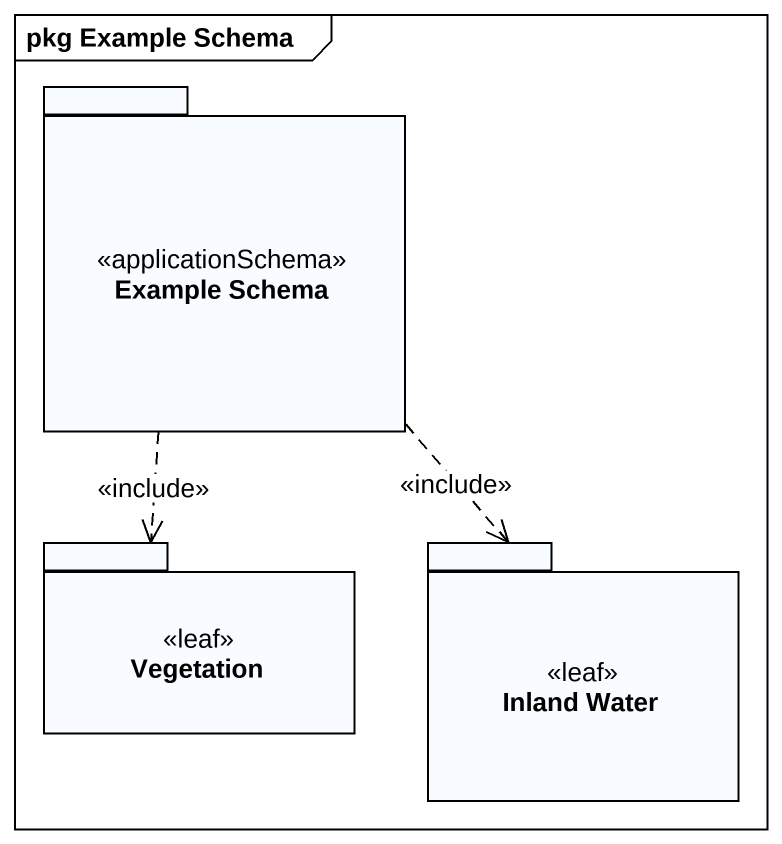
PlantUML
@startuml
mainframe pkg Example Schema
package "Example Schema" as Example_Schema <<applicationSchema>> {
}
package Vegetation <<leaf>> {
}
package "Inland Water" as Inland_Water <<leaf>> {
}
Example_Schema ..> Vegetation : <<include>>
Example_Schema ..> Inland_Water : <<include>>
@enduml
